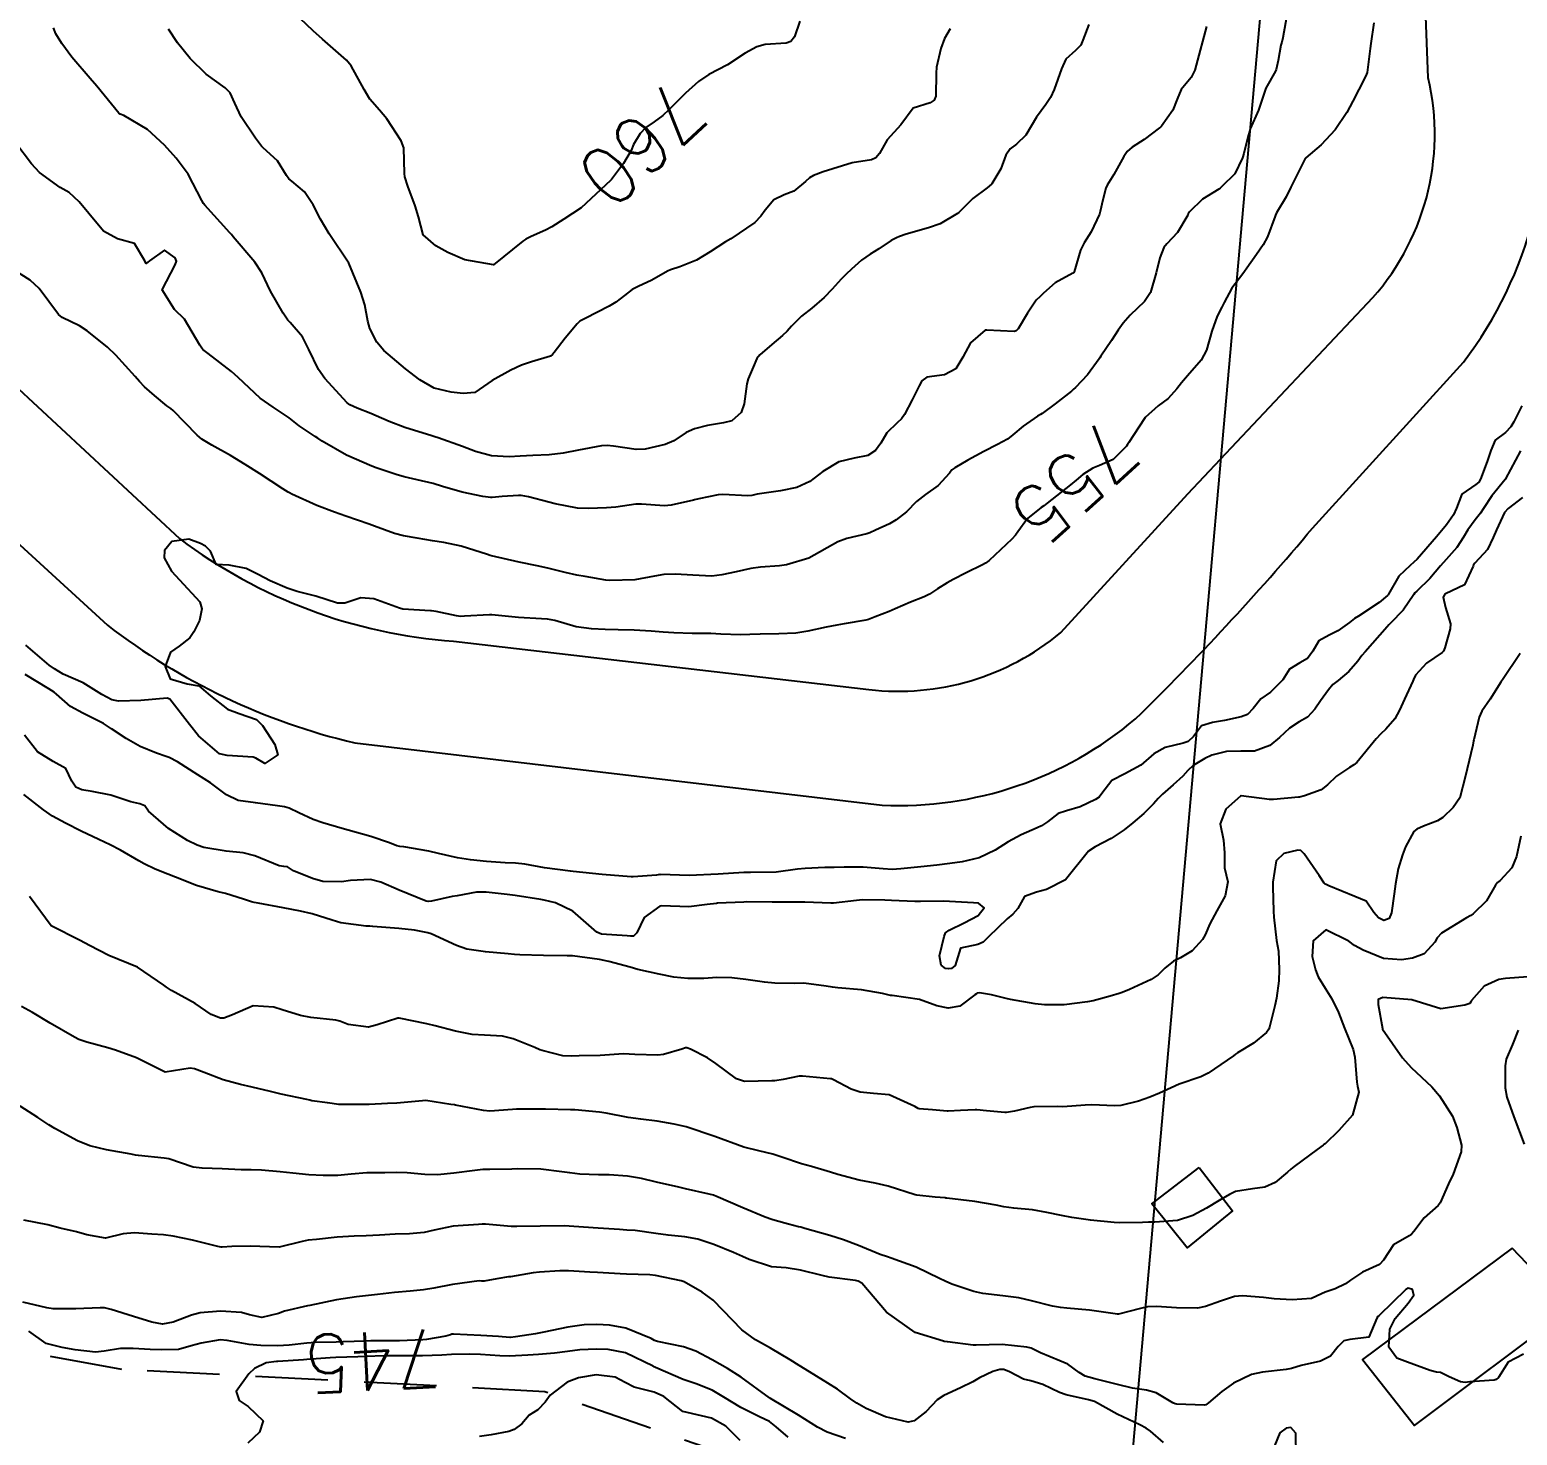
# Model space of a CAD drawing. Header units: metres. Extents: x 298520 to 308411, y 7433745 to 7450750.
# Drawn here: x 299237.4 to 299340.1, y 7449625.6 to 7449722.6 of the extents above; entities that cross this region are included whole.
import ezdxf
from ezdxf.enums import TextEntityAlignment as Align

# ---------------------------------------------------------------- set-up
doc = ezdxf.new("R2010")
doc.units = ezdxf.units.M
doc.header["$LTSCALE"] = 10
doc.linetypes.add('CONTINUO', pattern=[0])
doc.linetypes.add('DASHED', pattern=[0.75, 0.5, -0.25])
for name, color, linetype in [('Cotas', 45, 'Continuous'), ('Curvas de Nivel 1m', 11, 'Continuous'), ('Curvas de Nivel 5m', 15, 'Continuous'), ('Edificações', 30, 'Continuous'), ('TEXTO', 45, 'Continuous'), ('Vias Primárias', 230, 'Continuous'), ('Vias Secundárias', 230, 'DASHED')]:
    doc.layers.add(name, color=color, linetype=linetype)
doc.styles.add('Style-STANDARD', font='STANDARD.shx')

msp = doc.modelspace()

# ---------------------------------------------------------------- linework, layer by layer
at = {"layer": 'Curvas de Nivel 1m', "flags": 128}
for points, elevation in [([(299324.2, 7449723.71), (299323.9, 7449722.03), (299323.82, 7449721.73), (299323.77, 7449721.54), (299323.57, 7449720.48), (299323.44, 7449719.86), (299323.39, 7449719.73), (299322.73, 7449718.56), (299322.45, 7449717.74), (299322.22, 7449717.05), (299321.64, 7449715.75), (299321.61, 7449715.65), (299321.51, 7449715.28), (299321.2, 7449714.05), (299321.11, 7449713.75), (299320.58, 7449712.66), (299319.68, 7449711.77), (299319.57, 7449711.67), (299319.47, 7449711.59), (299318.34, 7449710.91), (299317.45, 7449710.02), (299317.37, 7449709.88), (299317.33, 7449709.8), (299316.63, 7449708.6), (299315.89, 7449707.82), (299315.68, 7449707.56), (299315.41, 7449706.84), (299315.15, 7449705.82), (299314.75, 7449704.46), (299314.34, 7449703.84), (299313.36, 7449702.9), (299312.87, 7449702.34), (299312.53, 7449701.86), (299312.06, 7449701.15), (299311.33, 7449700.06), (299311.25, 7449699.94), (299311.22, 7449699.87), (299310.42, 7449698.77), (299309.57, 7449697.89), (299309.43, 7449697.76), (299309.3, 7449697.65), (299308.17, 7449696.78), (299307.28, 7449696.11), (299307.17, 7449696.04), (299306.96, 7449695.92), (299305.97, 7449695.23), (299305.26, 7449694.62), (299304.88, 7449694.32), (299304.2, 7449693.95), (299303.25, 7449693.48), (299302.14, 7449692.87), (299301.24, 7449692.36), (299301.03, 7449692.2), (299300.87, 7449691.99), (299300.1, 7449691.13), (299299.22, 7449690.51), (299298.59, 7449690.02), (299297.91, 7449689.32), (299297.19, 7449688.75), (299296.74, 7449688.49), (299295.77, 7449688.05), (299295.38, 7449687.86), (299295.18, 7449687.79), (299293.78, 7449687.47), (299293.17, 7449687.23), (299291.16, 7449686.11), (299289.62, 7449685.66), (299289.15, 7449685.58), (299287.82, 7449685.49), (299287.15, 7449685.4), (299286.14, 7449685.18), (299285.15, 7449684.95), (299284.46, 7449684.87), (299283.15, 7449684.93), (299281.95, 7449685.01), (299281.15, 7449684.98), (299280.52, 7449684.86), (299279.15, 7449684.62), (299277.43, 7449684.56), (299277.15, 7449684.59), (299275.71, 7449684.85), (299275.15, 7449684.94), (299274.34, 7449685.12), (299273.15, 7449685.43), (299272.41, 7449685.59), (299271.16, 7449685.83), (299269.25, 7449686.28), (299269.16, 7449686.3), (299268.97, 7449686.37), (299267.17, 7449686.95), (299265.96, 7449687.2), (299265.17, 7449687.32), (299264.11, 7449687.5), (299263.18, 7449687.66), (299262.55, 7449687.82), (299261.18, 7449688.33), (299260.81, 7449688.47), (299259.19, 7449689.01), (299258.41, 7449689.28), (299257.2, 7449689.76), (299255.46, 7449690.54), (299255.3, 7449690.62), (299255.21, 7449690.67), (299254.85, 7449690.91), (299253.23, 7449691.95), (299252.24, 7449692.57), (299251.24, 7449693.19), (299249.94, 7449693.92), (299249.26, 7449694.33), (299248.94, 7449694.61), (299247.28, 7449696.3), (299247.1, 7449696.45), (299246.83, 7449696.64), (299245.99, 7449697.35), (299245.3, 7449697.94), (299244.94, 7449698.3), (299244.64, 7449698.66), (299243.32, 7449700.14), (299242.74, 7449700.69), (299241.34, 7449701.82), (299240.8, 7449702.16), (299239.61, 7449702.73), (299239.36, 7449702.93), (299238.02, 7449704.74), (299237.39, 7449705.3), (299235.97, 7449706.2)], 756), ([(299318.63, 7449722.82), (299318.35, 7449721.79), (299318.2, 7449721.18), (299317.83, 7449719.8), (299317.56, 7449719.3), (299316.88, 7449718.47), (299316.59, 7449717.81), (299316.3, 7449717.04), (299315.51, 7449715.95), (299315.45, 7449715.88), (299315.39, 7449715.82), (299314.32, 7449715.02), (299313.5, 7449714.48), (299313.15, 7449714.19), (299312.91, 7449713.85), (299312.22, 7449712.6), (299311.77, 7449711.87), (299311.68, 7449711.66), (299311.46, 7449710.85), (299311.28, 7449710.04), (299311.23, 7449709.87), (299310.67, 7449708.64), (299310.17, 7449707.88), (299309.92, 7449707.38), (299309.49, 7449705.89), (299309.46, 7449705.83), (299309.4, 7449705.79), (299308.18, 7449705.12), (299307.38, 7449704.4), (299307.13, 7449704.17), (299306.87, 7449703.92), (299306.27, 7449703.03), (299305.62, 7449701.94), (299305.48, 7449701.81), (299305.35, 7449701.77), (299303.45, 7449701.86), (299303.35, 7449701.85), (299302.32, 7449700.99), (299301.8, 7449699.98), (299301.31, 7449699.19), (299300.53, 7449698.78), (299299.31, 7449698.6), (299298.97, 7449698.36), (299298.78, 7449698.02), (299298.31, 7449697.04), (299297.77, 7449696.03), (299297.57, 7449695.74), (299297.27, 7449695.46), (299296.55, 7449694.76), (299296.13, 7449694.05), (299295.76, 7449693.54), (299295.24, 7449693.21), (299294.3, 7449693.01), (299293.24, 7449692.77), (299292.13, 7449692.1), (299291.23, 7449691.41), (299290.34, 7449691), (299289.22, 7449690.75), (299287.6, 7449690.53), (299287.22, 7449690.45), (299286.96, 7449690.42), (299285.22, 7449690.51), (299284.91, 7449690.49), (299283.56, 7449690.2), (299283.28, 7449690.13), (299283.21, 7449690.12), (299281.65, 7449689.78), (299281.21, 7449689.73), (299279.62, 7449689.83), (299279.21, 7449689.84), (299277.83, 7449689.63), (299277.2, 7449689.58), (299275.95, 7449689.54), (299275.2, 7449689.56), (299273.66, 7449689.86), (299273.21, 7449689.98), (299271.81, 7449690.34), (299271.31, 7449690.45), (299271.21, 7449690.45), (299271.12, 7449690.45), (299269.99, 7449690.36), (299269.29, 7449690.29), (299269.21, 7449690.29), (299268.66, 7449690.38), (299267.22, 7449690.66), (299265.86, 7449691.06), (299265.22, 7449691.26), (299264.13, 7449691.53), (299263.23, 7449691.73), (299262.66, 7449691.88), (299261.23, 7449692.38), (299261.17, 7449692.4), (299260.98, 7449692.46), (299259.24, 7449693.23), (299257.56, 7449694.2), (299257.26, 7449694.39), (299257.07, 7449694.51), (299255.98, 7449695.24), (299255.28, 7449695.81), (299254.17, 7449696.55), (299253.29, 7449697.16), (299251.76, 7449698.58), (299251.31, 7449699), (299249.69, 7449700.24), (299249.33, 7449700.52), (299249.25, 7449700.61), (299249.12, 7449700.82), (299248.06, 7449702.62), (299247.36, 7449703.29), (299246.52, 7449704.64), (299247.4, 7449706.37), (299247.5, 7449706.63), (299247.41, 7449706.86), (299246.68, 7449707.37), (299245.63, 7449706.65), (299245.4, 7449706.46), (299245.34, 7449706.58), (299245.32, 7449706.65), (299244.6, 7449707.85), (299243.42, 7449708.17), (299242.47, 7449708.69), (299241.44, 7449709.91), (299240.79, 7449710.71), (299240.09, 7449711.35), (299239.46, 7449711.71), (299238.04, 7449712.74), (299237.48, 7449713.34), (299236.4, 7449714.76)], 757), ([(299310.51, 7449722.97), (299310.08, 7449721.89), (299309.94, 7449721.53), (299309.58, 7449721.17), (299308.92, 7449720.56), (299308.61, 7449719.9), (299308.1, 7449718.47), (299307.85, 7449717.92), (299307.54, 7449717.43), (299306.89, 7449716.57), (299306.52, 7449715.93), (299306.14, 7449715.31), (299305.5, 7449714.7), (299305.08, 7449714.37), (299304.78, 7449713.95), (299304.43, 7449713), (299303.81, 7449711.96), (299303.63, 7449711.8), (299303.47, 7449711.69), (299302.49, 7449710.94), (299301.53, 7449709.99), (299301.44, 7449709.9), (299300.24, 7449709.2), (299299.43, 7449708.92), (299297.88, 7449708.49), (299297.43, 7449708.32), (299297.23, 7449708.24), (299296.86, 7449708.05), (299296.01, 7449707.46), (299295.41, 7449707.11), (299294.8, 7449706.68), (299294.11, 7449706.07), (299293.75, 7449705.73), (299293.39, 7449705.37), (299292.78, 7449704.69), (299292.23, 7449704.1), (299291.37, 7449703.38), (299290.65, 7449702.83), (299289.97, 7449702.12), (299289.68, 7449701.79), (299289.35, 7449701.48), (299288.62, 7449700.86), (299287.78, 7449700.15), (299287.58, 7449699.9), (299287.32, 7449699.31), (299286.98, 7449698.49), (299286.89, 7449698.16), (299286.7, 7449696.76), (299286.49, 7449696.17), (299285.84, 7449695.6), (299285.27, 7449695.45), (299284.18, 7449695.28), (299283.27, 7449695.04), (299282.69, 7449694.78), (299281.84, 7449694.22), (299281.25, 7449693.97), (299279.86, 7449693.63), (299279.25, 7449693.61), (299277.67, 7449693.85), (299277.25, 7449693.89), (299276.84, 7449693.87), (299275.25, 7449693.58), (299274.2, 7449693.36), (299273.24, 7449693.25), (299272.1, 7449693.2), (299271.24, 7449693.16), (299270.48, 7449693.12), (299269.25, 7449693.18), (299268.15, 7449693.48), (299267.25, 7449693.82), (299265.56, 7449694.42), (299265.34, 7449694.5), (299265.26, 7449694.52), (299265.13, 7449694.56), (299263.27, 7449695.14), (299262.18, 7449695.54), (299261.28, 7449695.94), (299260.91, 7449696.1), (299259.97, 7449696.48), (299259.48, 7449696.69), (299259.29, 7449696.83), (299257.75, 7449698.51), (299257.31, 7449699.13), (299256.65, 7449700.52), (299256.21, 7449701.4), (299255.35, 7449702.38), (299255.2, 7449702.54), (299254.86, 7449703.04), (299254, 7449704.55), (299253.39, 7449705.81), (299252.92, 7449706.56), (299251.42, 7449708.31), (299251.3, 7449708.46), (299251.19, 7449708.58), (299249.45, 7449710.48), (299249.36, 7449710.61), (299249.24, 7449710.82), (299248.3, 7449712.62), (299247.48, 7449713.74), (299246.67, 7449714.64), (299245.51, 7449715.7), (299243.86, 7449716.67), (299243.62, 7449716.77), (299243.52, 7449716.85), (299242.01, 7449718.7), (299241.55, 7449719.23), (299240.27, 7449720.71), (299239.58, 7449721.65), (299239.18, 7449722.32), (299239, 7449722.73)], 758), ([(299300.93, 7449722.66), (299300.54, 7449722), (299300.28, 7449721.31), (299299.99, 7449720.01), (299299.95, 7449719.61), (299299.93, 7449718.01), (299299.82, 7449717.73), (299299.54, 7449717.55), (299298.38, 7449717.18), (299297.52, 7449716.03), (299296.57, 7449714.99), (299296.05, 7449714.05), (299295.8, 7449713.75), (299295.49, 7449713.62), (299294.16, 7449713.4), (299293.48, 7449713.2), (299292.16, 7449712.78), (299291.48, 7449712.54), (299291.21, 7449712.38), (299290.93, 7449712.12), (299290.13, 7449711.46), (299289.46, 7449711.21), (299288.74, 7449710.85), (299288.14, 7449710.14), (299287.85, 7449709.73), (299287.43, 7449709.29), (299285.79, 7449708.17), (299285.42, 7449707.95), (299284.35, 7449707.26), (299283.41, 7449706.7), (299282.25, 7449706.22), (299281.61, 7449706.02), (299281.4, 7449705.93), (299280.33, 7449705.3), (299279.38, 7449704.86), (299278.97, 7449704.66), (299278.44, 7449704.26), (299277.84, 7449703.79), (299277.37, 7449703.51), (299275.72, 7449702.66), (299275.35, 7449702.47), (299275.26, 7449702.39), (299275.17, 7449702.3), (299274.34, 7449701.31), (299273.58, 7449700.32), (299273.47, 7449700.18), (299273.33, 7449700.07), (299272.01, 7449699.66), (299271.32, 7449699.45), (299270.59, 7449699.09), (299269.3, 7449698.37), (299268.11, 7449697.56), (299267.29, 7449697.49), (299266.47, 7449697.58), (299265.3, 7449697.86), (299264.3, 7449698.43), (299263.31, 7449699.19), (299261.81, 7449700.46), (299261.34, 7449701.03), (299260.86, 7449701.98), (299260.71, 7449702.47), (299260.5, 7449703.61), (299260.24, 7449704.48), (299259.4, 7449706.49), (299258.04, 7449708.5), (299257.44, 7449709.52), (299256.93, 7449710.52), (299256.34, 7449711.4), (299255.47, 7449712.14), (299255.25, 7449712.31), (299255.1, 7449712.54), (299254.48, 7449713.54), (299253.49, 7449714.45), (299253.38, 7449714.56), (299252.95, 7449715.12), (299251.96, 7449716.58), (299251.53, 7449717.52), (299251.2, 7449718.24), (299250.86, 7449718.59), (299249.56, 7449719.53), (299248.45, 7449720.62), (299247.58, 7449721.7), (299246.95, 7449722.64)], 759), ([(299340.39, 7449696.62), (299339.85, 7449695.53), (299339.64, 7449695.17), (299339.27, 7449694.78), (299338.55, 7449694.27), (299338.25, 7449693.55), (299338.01, 7449692.79), (299337.54, 7449691.56), (299337.43, 7449691.36), (299337.23, 7449691.19), (299336.25, 7449690.53), (299335.88, 7449689.57), (299335.68, 7449689.1), (299335.19, 7449688.42), (299334.51, 7449687.59), (299333.17, 7449686.05), (299332.95, 7449685.83), (299332.69, 7449685.61), (299331.91, 7449684.86), (299331.2, 7449683.63), (299331.17, 7449683.59), (299331.13, 7449683.54), (299330.55, 7449683.06), (299329.12, 7449682.1), (299328.84, 7449681.94), (299328.5, 7449681.67), (299327.69, 7449681.1), (299327.1, 7449680.79), (299326.39, 7449680.4), (299325.98, 7449679.69), (299325.59, 7449679.19), (299325.08, 7449678.88), (299324.35, 7449678.44), (299323.9, 7449677.72), (299323.05, 7449676.85), (299322.38, 7449676.41), (299321.86, 7449675.74), (299321.46, 7449675.32), (299321.03, 7449675.16), (299319.88, 7449674.91), (299319.03, 7449674.76), (299318.27, 7449674.54), (299317.73, 7449673.79), (299317.35, 7449673.46), (299317.01, 7449673.34), (299315.77, 7449673.04), (299315, 7449672.6), (299314.1, 7449671.83), (299312.99, 7449671.22), (299312.08, 7449670.77), (299311.39, 7449669.87), (299311.21, 7449669.62), (299310.97, 7449669.45), (299309.9, 7449668.95), (299308.95, 7449668.66), (299308.38, 7449668.48), (299307.65, 7449667.91), (299307.23, 7449667.63), (299306.94, 7449667.5), (299305.84, 7449667.02), (299304.93, 7449666.52), (299304.04, 7449665.95), (299302.92, 7449665.42), (299301.76, 7449665.14), (299300.91, 7449665.03), (299300, 7449664.91), (299298.91, 7449664.79), (299297.53, 7449664.65), (299296.91, 7449664.62), (299296.3, 7449664.66), (299294.91, 7449664.77), (299293.6, 7449664.77), (299292.91, 7449664.76), (299292.26, 7449664.75), (299290.91, 7449664.69), (299290.39, 7449664.64), (299288.91, 7449664.43), (299287.14, 7449664.4), (299286.91, 7449664.4), (299286.67, 7449664.4), (299284.9, 7449664.29), (299282.9, 7449664.21), (299280.93, 7449664.26), (299280.9, 7449664.25), (299280.88, 7449664.26), (299280.64, 7449664.23), (299279.04, 7449664.11), (299278.9, 7449664.11), (299276.9, 7449664.28), (299274.9, 7449664.48), (299274.71, 7449664.5), (299272.91, 7449664.73), (299271.56, 7449664.99), (299270.91, 7449665.05), (299270.2, 7449665.07), (299268.91, 7449665.17), (299267.81, 7449665.28), (299266.91, 7449665.43), (299265.6, 7449665.73), (299264.92, 7449665.87), (299263.19, 7449666.17), (299262.92, 7449666.2), (299262.72, 7449666.24), (299262.21, 7449666.45), (299260.93, 7449666.9), (299260.35, 7449667.06), (299258.94, 7449667.44), (299257.61, 7449667.84), (299256.95, 7449668.07), (299255.96, 7449668.52), (299255.29, 7449668.86), (299254.96, 7449668.95), (299254.48, 7449669.02), (299252.96, 7449669.22), (299251.77, 7449669.39), (299250.96, 7449669.78), (299249.85, 7449670.6), (299248.98, 7449671.15), (299247.57, 7449672.04), (299246.99, 7449672.35), (299246.78, 7449672.42), (299246.12, 7449672.64), (299245, 7449673.11), (299244.02, 7449673.66), (299243.02, 7449674.33), (299242.46, 7449674.69), (299241.03, 7449675.4), (299240.19, 7449675.87), (299239.21, 7449676.73), (299239.05, 7449676.87), (299238.69, 7449677.1), (299237.06, 7449678.08)], 754), ([(299340.3, 7449693.52), (299339.27, 7449691.58), (299339.25, 7449691.54), (299338.34, 7449690.42), (299337.75, 7449689.55), (299337.54, 7449689.22), (299337.19, 7449688.76), (299336.68, 7449688.08), (299336.37, 7449687.57), (299335.91, 7449686.84), (299335.17, 7449686.03), (299334.78, 7449685.59), (299334.05, 7449684.7), (299333.14, 7449683.83), (299333.02, 7449683.72), (299332.95, 7449683.61), (299332.21, 7449682.53), (299331.33, 7449681.63), (299331.22, 7449681.52), (299331.11, 7449681.36), (299329.59, 7449679.65), (299329.36, 7449679.38), (299329.08, 7449678.99), (299328.46, 7449678.28), (299327.72, 7449677.67), (299327.36, 7449677.38), (299327.06, 7449677.02), (299326.49, 7449676.25), (299326.1, 7449675.69), (299325.59, 7449675.14), (299325.03, 7449674.81), (299324.35, 7449674.38), (299323.66, 7449673.72), (299323.01, 7449673.17), (299321.95, 7449672.79), (299321, 7449672.79), (299320, 7449672.76), (299319, 7449672.51), (299318.5, 7449672.29), (299317.71, 7449671.79), (299317.34, 7449671.45), (299316.99, 7449671.07), (299316.32, 7449670.46), (299315.58, 7449669.81), (299315.28, 7449669.51), (299314.96, 7449669.16), (299314.29, 7449668.49), (299313.55, 7449667.84), (299312.94, 7449667.36), (299312.04, 7449666.75), (299310.93, 7449666.18), (299310.47, 7449665.88), (299308.9, 7449663.9), (299307.58, 7449663.23), (299306.89, 7449663.06), (299306.06, 7449662.75), (299305.6, 7449661.93), (299305.26, 7449661.54), (299304.87, 7449661.22), (299303.58, 7449659.96), (299303.21, 7449659.6), (299302.84, 7449659.43), (299301.64, 7449659.18), (299301.26, 7449657.99), (299301.02, 7449657.79), (299300.82, 7449657.75), (299300.61, 7449657.79), (299300.3, 7449658), (299300.18, 7449658.65), (299300.52, 7449659.99), (299300.61, 7449660.24), (299300.86, 7449660.43), (299301.9, 7449660.94), (299302.87, 7449661.43), (299303.27, 7449661.96), (299302.88, 7449662.28), (299302.53, 7449662.32), (299300.88, 7449662.41), (299300.45, 7449662.42), (299298.88, 7449662.41), (299298.49, 7449662.4), (299296.88, 7449662.47), (299296.42, 7449662.5), (299294.88, 7449662.52), (299294.46, 7449662.48), (299292.88, 7449662.3), (299292.68, 7449662.29), (299290.88, 7449662.35), (299290.63, 7449662.36), (299288.88, 7449662.36), (299288.64, 7449662.37), (299286.88, 7449662.38), (299286.67, 7449662.37), (299284.87, 7449662.28), (299284.78, 7449662.27), (299284.15, 7449662.19), (299282.87, 7449662.03), (299280.99, 7449662.11), (299280.87, 7449662.09), (299279.8, 7449661.3), (299279.3, 7449660.25), (299279.07, 7449660.02), (299278.85, 7449660.02), (299278.63, 7449660.03), (299276.85, 7449660.15), (299276.52, 7449660.28), (299274.87, 7449661.73), (299273.68, 7449662.31), (299272.88, 7449662.5), (299272.65, 7449662.55), (299270.88, 7449662.82), (299270.34, 7449662.9), (299268.88, 7449663.06), (299268.22, 7449663.05), (299266.88, 7449662.8), (299266.53, 7449662.75), (299265.1, 7449662.42), (299264.9, 7449662.4), (299264.87, 7449662.4), (299264.75, 7449662.42), (299262.88, 7449663.18), (299261.62, 7449663.73), (299260.89, 7449663.92), (299259.51, 7449663.86), (299258.89, 7449663.76), (299257.6, 7449663.79), (299256.9, 7449663.99), (299255.59, 7449664.53), (299255.17, 7449664.8), (299254.91, 7449664.82), (299254.59, 7449664.86), (299252.91, 7449665.55), (299252.11, 7449665.76), (299250.92, 7449665.89), (299249.38, 7449666.14), (299248.92, 7449666.29), (299248.26, 7449666.62), (299246.94, 7449667.45), (299245.57, 7449668.65), (299245.31, 7449669), (299244.96, 7449669.15), (299244.34, 7449669.28), (299242.96, 7449669.75), (299241.67, 7449669.99), (299240.97, 7449670.11), (299240.56, 7449670.29), (299240.28, 7449670.71), (299239.87, 7449671.6), (299238.99, 7449672.08), (299237.91, 7449672.74), (299237.01, 7449673.88)], 753), ([(299340.45, 7449690.29), (299339.45, 7449689.54), (299339.2, 7449689.27), (299338.66, 7449688.08), (299338.42, 7449687.55), (299338.02, 7449686.71), (299337.16, 7449685.76), (299337.07, 7449685.65), (299337.03, 7449685.56), (299336.45, 7449684.26), (299335.13, 7449683.65), (299335.09, 7449683.62), (299335.06, 7449683.58), (299334.97, 7449683.42), (299335.12, 7449682.71), (299335.48, 7449681.58), (299335.46, 7449681.23), (299335.09, 7449679.93), (299334.99, 7449679.68), (299334.91, 7449679.59), (299333.82, 7449678.86), (299333.07, 7449678.03), (299332.93, 7449677.74), (299332.88, 7449677.61), (299332.29, 7449676.38), (299331.96, 7449675.62), (299331.64, 7449675.01), (299331.02, 7449674.31), (299330.67, 7449673.98), (299330.35, 7449673.64), (299329, 7449672.01), (299328.81, 7449671.85), (299328.51, 7449671.66), (299327.6, 7449671.07), (299326.98, 7449670.46), (299326.54, 7449670.12), (299325.4, 7449669.7), (299325.05, 7449669.62), (299324.97, 7449669.61), (299323.26, 7449669.44), (299322.97, 7449669.44), (299321.03, 7449669.7), (299320.97, 7449669.69), (299319.95, 7449668.78), (299319.57, 7449667.77), (299319.8, 7449666.64), (299319.86, 7449665.77), (299319.88, 7449664.73), (299320.1, 7449663.76), (299319.91, 7449662.79), (299319.34, 7449661.77), (299318.86, 7449660.86), (299318.53, 7449660.11), (299318.35, 7449659.79), (299317.64, 7449658.99), (299316.83, 7449658.51), (299316.35, 7449658.28), (299315.76, 7449657.81), (299315.29, 7449657.35), (299314.81, 7449657.02), (299313.3, 7449656.33), (299312.81, 7449656.13), (299312.6, 7449656.06), (299311.98, 7449655.86), (299311.06, 7449655.61), (299310.8, 7449655.54), (299310.4, 7449655.47), (299308.8, 7449655.27), (299307.45, 7449655.26), (299306.8, 7449655.33), (299305.1, 7449655.64), (299304.8, 7449655.7), (299304.6, 7449655.75), (299303.79, 7449655.96), (299302.95, 7449656.11), (299302.8, 7449656.07), (299302.74, 7449656.04), (299302.63, 7449655.97), (299301.59, 7449655.18), (299300.79, 7449655.05), (299300, 7449655.21), (299298.8, 7449655.63), (299296.93, 7449655.91), (299296.8, 7449655.92), (299296.26, 7449656.05), (299294.81, 7449656.3), (299293.17, 7449656.45), (299292.81, 7449656.48), (299292.36, 7449656.55), (299290.81, 7449656.76), (299290.19, 7449656.74), (299288.81, 7449656.76), (299288.11, 7449656.84), (299286.82, 7449657.02), (299285.85, 7449657.13), (299284.82, 7449657.16), (299283.92, 7449657.09), (299282.82, 7449657.08), (299281.84, 7449657.19), (299280.82, 7449657.38), (299279.35, 7449657.72), (299278.83, 7449657.86), (299277.36, 7449658.27), (299276.91, 7449658.36), (299276.83, 7449658.38), (299276.7, 7449658.41), (299274.84, 7449658.66), (299274.48, 7449658.66), (299272.84, 7449658.68), (299271.22, 7449658.73), (299270.84, 7449658.75), (299270.4, 7449658.79), (299268.84, 7449658.93), (299267.56, 7449659.11), (299266.84, 7449659.37), (299265.09, 7449660.17), (299264.85, 7449660.25), (299263.93, 7449660.43), (299262.85, 7449660.54), (299261.06, 7449660.67), (299260.86, 7449660.7), (299260.61, 7449660.71), (299258.86, 7449660.94), (299258.24, 7449661.11), (299256.86, 7449661.55), (299256.07, 7449661.73), (299254.87, 7449661.96), (299253.13, 7449662.3), (299252.87, 7449662.34), (299252.69, 7449662.38), (299252.13, 7449662.57), (299250.88, 7449662.96), (299250.39, 7449663.08), (299248.89, 7449663.52), (299247.44, 7449664.08), (299246.9, 7449664.3), (299246.04, 7449664.64), (299245.26, 7449665.01), (299244.91, 7449665.21), (299243.64, 7449665.95), (299242.92, 7449666.31), (299242.14, 7449666.69), (299240.93, 7449667.27), (299239.83, 7449667.82), (299238.95, 7449668.3), (299238.32, 7449668.74), (299236.96, 7449669.8)], 752), ([(299340.29, 7449679.52), (299339.06, 7449677.72), (299338.99, 7449677.62), (299338.94, 7449677.54), (299338.22, 7449676.38), (299337.65, 7449675.55), (299337.45, 7449675.14), (299337.08, 7449673.56), (299337.07, 7449673.5), (299337.01, 7449673.21), (299336.62, 7449671.57), (299336.52, 7449671.09), (299336.12, 7449669.57), (299335.66, 7449668.89), (299334.95, 7449668.21), (299334.58, 7449667.97), (299333.6, 7449667.6), (299333.14, 7449667.41), (299332.94, 7449667.23), (299332.36, 7449666.18), (299332.15, 7449665.62), (299331.87, 7449664.65), (299331.68, 7449663.62), (299331.58, 7449662.93), (299331.41, 7449661.62), (299331.25, 7449661.24), (299330.87, 7449661.09), (299330.5, 7449661.27), (299330.19, 7449661.64), (299329.65, 7449662.42), (299328.88, 7449662.74), (299327.08, 7449663.49), (299326.89, 7449663.59), (299326.83, 7449663.61), (299326.75, 7449663.68), (299326.4, 7449664.19), (299325.36, 7449665.7), (299325.14, 7449665.92), (299324.93, 7449665.96), (299323.96, 7449665.72), (299323.43, 7449665.21), (299323.2, 7449663.73), (299323.2, 7449663.42), (299323.25, 7449661.73), (299323.27, 7449661.32), (299323.47, 7449659.72), (299323.59, 7449658.97), (299323.65, 7449657.72), (299323.62, 7449656.92), (299323.45, 7449655.72), (299323.34, 7449655.19), (299322.98, 7449653.73), (299322.93, 7449653.58), (299322.78, 7449653.36), (299321.87, 7449652.63), (299320.76, 7449651.95), (299320.64, 7449651.87), (299320.5, 7449651.75), (299318.74, 7449650.55), (299318.23, 7449650.29), (299316.73, 7449649.8), (299315.38, 7449649.16), (299314.72, 7449648.9), (299313.93, 7449648.63), (299312.71, 7449648.33), (299312.27, 7449648.3), (299310.71, 7449648.36), (299310.24, 7449648.34), (299308.71, 7449648.23), (299308.37, 7449648.24), (299306.71, 7449648.23), (299306.45, 7449648.18), (299305.37, 7449647.93), (299304.81, 7449647.84), (299304.71, 7449647.84), (299303.44, 7449647.96), (299302.77, 7449648.03), (299302.71, 7449648.03), (299302.65, 7449648.03), (299301.63, 7449647.98), (299300.78, 7449647.93), (299300.71, 7449647.93), (299299.7, 7449648.01), (299298.79, 7449648.09), (299298.71, 7449648.12), (299298.49, 7449648.25), (299296.72, 7449649.05), (299295.63, 7449649.15), (299294.72, 7449649.23), (299294.1, 7449649.44), (299292.88, 7449650.09), (299292.78, 7449650.14), (299292.73, 7449650.15), (299292.67, 7449650.16), (299290.74, 7449650.34), (299290.5, 7449650.35), (299289.39, 7449650.12), (299288.83, 7449650.03), (299288.73, 7449650.03), (299288.62, 7449650.02), (299286.73, 7449649.98), (299286.18, 7449650.17), (299284.74, 7449651.21), (299284.16, 7449651.6), (299282.99, 7449652.21), (299282.75, 7449652.3), (299282.66, 7449652.31), (299282.39, 7449652.21), (299281.13, 7449651.84), (299280.75, 7449651.8), (299279.15, 7449651.85), (299278.75, 7449651.87), (299278.37, 7449651.88), (299276.75, 7449651.78), (299275.3, 7449651.75), (299274.75, 7449651.72), (299274.18, 7449651.74), (299272.75, 7449652.11), (299272.6, 7449652.17), (299272.25, 7449652.33), (299270.76, 7449652.93), (299270.02, 7449653.1), (299268.76, 7449653.17), (299267.93, 7449653.22), (299266.77, 7449653.46), (299265.36, 7449653.82), (299264.78, 7449653.96), (299262.87, 7449654.35), (299262.78, 7449654.36), (299261.36, 7449653.88), (299260.77, 7449653.73), (299259.35, 7449653.91), (299258.78, 7449654.14), (299258.5, 7449654.21), (299256.78, 7449654.39), (299256.06, 7449654.53), (299254.79, 7449654.92), (299254.22, 7449655.11), (299252.79, 7449655.21), (299251.36, 7449654.58), (299250.78, 7449654.36), (299250.55, 7449654.36), (299249.9, 7449654.6), (299248.79, 7449655.37), (299247.16, 7449656.26), (299246.8, 7449656.5), (299246.72, 7449656.55), (299246.62, 7449656.63), (299244.82, 7449657.88), (299242.83, 7449658.68), (299241.49, 7449659.36), (299240.84, 7449659.71), (299238.85, 7449660.73), (299237.34, 7449662.75)], 751), ([(299340.82, 7449657.21), (299339.27, 7449657.08), (299338.82, 7449657.02), (299337.79, 7449656.57), (299336.93, 7449655.56), (299336.89, 7449655.47), (299336.8, 7449655.36), (299336.47, 7449655.24), (299334.8, 7449654.99), (299332.8, 7449655.61), (299330.8, 7449655.78), (299330.49, 7449655.63), (299330.47, 7449655.3), (299330.77, 7449653.63), (299330.78, 7449653.59), (299332.15, 7449651.62), (299332.75, 7449650.95), (299334.18, 7449649.6), (299334.72, 7449648.98), (299335.61, 7449647.58), (299335.92, 7449646.79), (299336.24, 7449645.57), (299336.22, 7449645.11), (299335.65, 7449643.58), (299335.34, 7449642.9), (299334.77, 7449641.59), (299334.63, 7449641.41), (299333.65, 7449640.57), (299332.94, 7449639.61), (299332.79, 7449639.43), (299332.61, 7449639.33), (299331.53, 7449638.69), (299330.84, 7449637.64), (299330.58, 7449637.35), (299329.41, 7449636.82), (299328.57, 7449636.26), (299328.22, 7449636.01), (299327.51, 7449635.67), (299326.82, 7449635.42), (299326.56, 7449635.31), (299325.87, 7449635), (299324.55, 7449634.9), (299323.3, 7449634.97), (299322.56, 7449635.06), (299321.12, 7449635.18), (299320.56, 7449635.12), (299319.59, 7449634.8), (299318.55, 7449634.43), (299318, 7449634.33), (299316.55, 7449634.36), (299315.17, 7449634.44), (299314.55, 7449634.41), (299314.07, 7449634.31), (299312.54, 7449633.92), (299312.48, 7449633.92), (299310.55, 7449634.18), (299308.98, 7449634.33), (299308.55, 7449634.37), (299308, 7449634.46), (299306.55, 7449634.83), (299305.66, 7449635.04), (299304.56, 7449635.17), (299303.19, 7449635.33), (299302.56, 7449635.47), (299301.03, 7449635.99), (299300.57, 7449636.18), (299300.19, 7449636.37), (299298.58, 7449637.16), (299296.85, 7449637.77), (299296.59, 7449637.86), (299296.1, 7449638.04), (299294.6, 7449638.66), (299293.57, 7449639.05), (299292.61, 7449639.34), (299290.89, 7449639.82), (299290.61, 7449639.91), (299290.45, 7449639.95), (299289.76, 7449640.12), (299288.85, 7449640.37), (299288.62, 7449640.44), (299288.16, 7449640.6), (299286.62, 7449641.25), (299284.75, 7449642.06), (299284.63, 7449642.11), (299284.58, 7449642.13), (299284.29, 7449642.19), (299282.64, 7449642.56), (299282.19, 7449642.67), (299280.64, 7449643.03), (299279.61, 7449643.28), (299278.65, 7449643.45), (299277.39, 7449643.53), (299276.65, 7449643.54), (299275.36, 7449643.58), (299274.66, 7449643.66), (299274.1, 7449643.75), (299272.66, 7449643.93), (299271.06, 7449643.94), (299270.66, 7449643.92), (299269.13, 7449643.9), (299268.66, 7449643.89), (299268.11, 7449643.83), (299266.66, 7449643.64), (299265.52, 7449643.54), (299264.65, 7449643.55), (299263.42, 7449643.67), (299262.66, 7449643.7), (299261.88, 7449643.68), (299260.65, 7449643.66), (299259.56, 7449643.58), (299258.65, 7449643.49), (299257.63, 7449643.48), (299256.65, 7449643.53), (299255.54, 7449643.64), (299254.65, 7449643.74), (299253.36, 7449643.85), (299252.66, 7449643.87), (299251.97, 7449643.88), (299250.66, 7449643.95), (299249.27, 7449643.99), (299248.66, 7449644.07), (299246.98, 7449644.63), (299246.66, 7449644.69), (299244.87, 7449644.86), (299244.67, 7449644.89), (299244.38, 7449644.95), (299242.67, 7449645.25), (299241.51, 7449645.54), (299240.67, 7449645.87), (299239.1, 7449646.73), (299238.69, 7449646.99), (299237.93, 7449647.5), (299236.71, 7449648.27)], 749), ([(299340.15, 7449653.53), (299339.76, 7449652.54), (299339.33, 7449651.53), (299339.24, 7449651.05), (299339.25, 7449649.53), (299339.36, 7449648.9), (299339.84, 7449647.53), (299340.57, 7449645.64)], 748), ([(299340.51, 7449631.14), (299339.45, 7449630.59), (299338.78, 7449629.54), (299338.62, 7449629.41), (299338.49, 7449629.36), (299336.81, 7449629.23), (299336.49, 7449629.2), (299336.16, 7449629.24), (299335.38, 7449629.58), (299334.79, 7449629.88), (299334.5, 7449629.91), (299334.07, 7449630.02), (299332.5, 7449630.6), (299331.77, 7449630.88), (299331.22, 7449631.63), (299331.29, 7449632.87), (299331.65, 7449633.62), (299332.55, 7449634.68), (299332.94, 7449635.22), (299332.85, 7449635.61), (299332.56, 7449635.7), (299332.4, 7449635.61), (299330.54, 7449633.82), (299330.45, 7449633.74), (299330.38, 7449633.64), (299329.84, 7449632.33), (299328.52, 7449632.17), (299328.11, 7449632.07), (299327.72, 7449631.67), (299327.18, 7449631), (299326.5, 7449630.67), (299325.17, 7449630.37), (299324.5, 7449630.16), (299324.13, 7449630.08), (299322.49, 7449629.91), (299321.74, 7449629.74), (299320.49, 7449629.14), (299319.68, 7449628.57), (299318.77, 7449627.78), (299318.59, 7449627.66), (299318.47, 7449627.62), (299316.57, 7449627.7), (299316.47, 7449627.72), (299316.31, 7449627.8), (299315.14, 7449628.48), (299314.48, 7449628.66), (299313.51, 7449628.81), (299312.49, 7449629.06), (299310.91, 7449629.45), (299310.49, 7449629.55), (299310.25, 7449629.63), (299309.83, 7449629.88), (299309.06, 7449630.45), (299308.5, 7449630.7), (299307.17, 7449631.25), (299306.51, 7449631.56), (299306.23, 7449631.64), (299304.51, 7449631.82), (299302.71, 7449631.77), (299302.51, 7449631.77), (299300.74, 7449631.99), (299300.51, 7449632.03), (299300.46, 7449632.04), (299298.52, 7449632.65), (299296.54, 7449634.04), (299294.82, 7449636.06), (299294.57, 7449636.2), (299294.39, 7449636.24), (299292.57, 7449636.47), (299292.09, 7449636.57), (299290.58, 7449636.96), (299289.61, 7449637.1), (299288.58, 7449637.18), (299287.05, 7449637.69), (299286.59, 7449637.9), (299285.97, 7449638.17), (299284.6, 7449638.72), (299283.49, 7449639.08), (299282.6, 7449639.24), (299281.45, 7449639.37), (299280.61, 7449639.49), (299279.17, 7449639.68), (299278.61, 7449639.72), (299278.1, 7449639.75), (299276.61, 7449639.85), (299274.94, 7449639.97), (299274.61, 7449639.99), (299274.3, 7449640), (299272.61, 7449639.98), (299271, 7449639.96), (299270.61, 7449639.97), (299268.85, 7449640.13), (299268.61, 7449640.13), (299268.35, 7449640.11), (299266.61, 7449639.99), (299265.3, 7449639.72), (299264.6, 7449639.55), (299263.58, 7449639.45), (299262.6, 7449639.43), (299261.52, 7449639.37), (299260.6, 7449639.32), (299259.78, 7449639.3), (299258.6, 7449639.22), (299257.16, 7449639.07), (299256.6, 7449639.01), (299256.19, 7449638.93), (299254.59, 7449638.54), (299252.59, 7449638.6), (299251.32, 7449638.58), (299250.65, 7449638.53), (299250.59, 7449638.54), (299250.35, 7449638.59), (299248.6, 7449639.01), (299247.27, 7449639.3), (299246.6, 7449639.39), (299245.81, 7449639.44), (299244.6, 7449639.53), (299243.82, 7449639.45), (299242.6, 7449639.17), (299241.3, 7449639.4), (299240.6, 7449639.59), (299239.48, 7449639.85), (299238.61, 7449640.08), (299236.95, 7449640.41)], 748), ([(299315.66, 7449625.04), (299314.75, 7449625.83), (299314.45, 7449626.05), (299314.02, 7449626.26), (299312.46, 7449627.01), (299310.89, 7449627.87), (299310.47, 7449628), (299308.93, 7449628.35), (299308.48, 7449628.51), (299307.33, 7449629.06), (299306.49, 7449629.3), (299305.99, 7449629.43), (299305.03, 7449629.94), (299304.63, 7449630.08), (299304.49, 7449630.1), (299304.35, 7449630.09), (299303.87, 7449629.96), (299302.95, 7449629.51), (299302.49, 7449629.25), (299301.64, 7449628.82), (299300.48, 7449628.3), (299300.02, 7449628), (299299.27, 7449627.19), (299298.45, 7449626.54), (299298.02, 7449626.46), (299296.45, 7449626.83), (299295.12, 7449627.4), (299294.47, 7449627.76), (299294.04, 7449628.07), (299293.14, 7449628.74), (299292.48, 7449629.14), (299290.91, 7449630.11), (299290.5, 7449630.37), (299289.87, 7449630.75), (299288.51, 7449631.56), (299287.48, 7449632.15), (299286.53, 7449632.83), (299285.24, 7449634.17), (299284.55, 7449634.88), (299283.79, 7449635.43), (299282.56, 7449636.14), (299282.36, 7449636.21), (299280.57, 7449636.57), (299280.19, 7449636.62), (299278.57, 7449636.68), (299278.13, 7449636.7), (299276.57, 7449636.78), (299276.04, 7449636.82), (299274.57, 7449636.9), (299273.97, 7449636.91), (299272.57, 7449636.82), (299272.13, 7449636.77), (299270.57, 7449636.5), (299270.43, 7449636.49), (299269.63, 7449636.36), (299268.75, 7449636.18), (299268.56, 7449636.2), (299268.4, 7449636.21), (299266.56, 7449635.95), (299265.27, 7449635.7), (299264.55, 7449635.6), (299263.63, 7449635.51), (299262.55, 7449635.4), (299261.37, 7449635.28), (299260.55, 7449635.17), (299259.92, 7449635.1), (299258.55, 7449634.91), (299256.7, 7449634.52), (299256.54, 7449634.49), (299254.96, 7449634.12), (299254.54, 7449633.96), (299253.4, 7449633.68), (299252.54, 7449633.86), (299251.99, 7449634.02), (299250.54, 7449634.11), (299249.13, 7449634.01), (299248.54, 7449633.85), (299247.27, 7449633.37), (299246.53, 7449633.23), (299245.81, 7449633.37), (299244.53, 7449633.76), (299242.99, 7449634.23), (299242.54, 7449634.34), (299242.22, 7449634.36), (299240.54, 7449634.28), (299238.99, 7449634.28), (299238.54, 7449634.35), (299236.9, 7449634.75)], 747), ([(299293.69, 7449625.32), (299292.44, 7449625.77), (299291.76, 7449626.1), (299290.46, 7449626.93), (299288.52, 7449628.09), (299288.47, 7449628.12), (299288.44, 7449628.14), (299286.49, 7449629.57), (299285.55, 7449630.17), (299284.5, 7449630.76), (299283.36, 7449631.35), (299282.51, 7449631.66), (299280.72, 7449632.03), (299280.52, 7449632.1), (299280.27, 7449632.23), (299278.53, 7449632.95), (299277.41, 7449633.15), (299276.53, 7449633.19), (299275.65, 7449633.17), (299274.53, 7449633.02), (299272.87, 7449632.67), (299272.53, 7449632.6), (299272.29, 7449632.56), (299270.9, 7449632.35), (299270.56, 7449632.31), (299270.52, 7449632.31), (299269.74, 7449632.36), (299268.52, 7449632.44), (299266.64, 7449632.52), (299266.52, 7449632.52), (299266.43, 7449632.49), (299266.1, 7449632.4), (299264.77, 7449632.16), (299264.52, 7449632.14), (299262.9, 7449632.06), (299262.52, 7449632.06), (299260.92, 7449632.06), (299260.52, 7449632.05), (299259.01, 7449631.99), (299258.52, 7449631.98), (299257.07, 7449631.96), (299256.51, 7449631.92), (299255.28, 7449631.77), (299254.51, 7449631.73), (299253.32, 7449631.75), (299252.51, 7449631.82), (299250.99, 7449632.1), (299250.52, 7449632.14), (299249.2, 7449631.91), (299248.51, 7449631.72), (299247.64, 7449631.48), (299246.5, 7449631.44), (299245.68, 7449631.48), (299244.51, 7449631.53), (299243.63, 7449631.54), (299242.5, 7449631.36), (299241.91, 7449631.28), (299240.5, 7449631.45), (299239.6, 7449631.62), (299238.51, 7449631.89), (299237.3, 7449632.74)], 746), ([(299286.43, 7449625.19), (299285.44, 7449626.17), (299284.45, 7449626.72), (299283.76, 7449626.89), (299282.46, 7449627.19), (299281.16, 7449628.22), (299280.48, 7449628.53), (299279.11, 7449628.88), (299278.48, 7449629.19), (299277.79, 7449629.57), (299276.49, 7449629.73), (299275.26, 7449629.52), (299274.48, 7449629.21), (299273.3, 7449628.32), (299272.95, 7449627.84), (299272.46, 7449627.31), (299271.85, 7449626.94), (299271.35, 7449626.34), (299270.83, 7449625.95), (299270.44, 7449625.82), (299269.22, 7449625.58), (299268.43, 7449625.46)], 744), ([(299324.82, 7449624.1), (299324.79, 7449625.7), (299324.45, 7449626.08), (299324.12, 7449626.04), (299323.7, 7449625.72), (299323.32, 7449624.83)], 747)]:
    msp.add_lwpolyline(points, dxfattribs=dict(at, elevation=elevation))
at = {"layer": 'Curvas de Nivel 5m', "flags": 128}
for points, elevation in [([(299290.55, 7449723.18), (299290.17, 7449722.12), (299289.92, 7449721.79), (299289.59, 7449721.67), (299288.16, 7449721.57), (299287.58, 7449721.43), (299286.76, 7449720.98), (299285.56, 7449720.18), (299284.25, 7449719.5), (299283.55, 7449719.02), (299282.66, 7449718.21), (299281.53, 7449717.09), (299281.08, 7449716.68), (299280.48, 7449716.24), (299279.92, 7449715.84), (299279.51, 7449715.44), (299279.07, 7449714.68), (299278.89, 7449714.26), (299278.38, 7449713.36), (299277.55, 7449712.27), (299277.52, 7449712.23), (299277.47, 7449712.18), (299275.45, 7449710.3), (299274.24, 7449709.51), (299273.43, 7449708.99), (299272.99, 7449708.77), (299272, 7449708.33), (299271.62, 7449708.13), (299271.42, 7449708), (299269.4, 7449706.37), (299267.41, 7449706.72), (299266.23, 7449707.22), (299265.42, 7449707.68), (299264.54, 7449708.43), (299264.21, 7449709.67), (299263.98, 7449710.43), (299263.47, 7449711.8), (299263.28, 7449712.44), (299263.25, 7449712.67), (299263.19, 7449714.44), (299263.01, 7449714.93), (299262.03, 7449716.45), (299261.53, 7449717.05), (299260.86, 7449717.8), (299260.46, 7449718.48), (299259.57, 7449720.1), (299259.24, 7449720.49), (299257.59, 7449721.95), (299256.94, 7449722.52), (299255.61, 7449723.78)], 760), ([(299330.17, 7449723.08), (299329.98, 7449721.65), (299329.93, 7449721.31), (299329.71, 7449719.65), (299329.68, 7449719.53), (299329.56, 7449719.28), (299328.72, 7449717.66), (299328.32, 7449716.88), (299327.51, 7449715.68), (299326.54, 7449714.65), (299325.49, 7449713.76), (299325.44, 7449713.7), (299325.36, 7449713.57), (299324.45, 7449711.72), (299324.13, 7449711.06), (299323.45, 7449709.95), (299323.38, 7449709.8), (299323.36, 7449709.73), (299322.85, 7449708.31), (299322.54, 7449707.74), (299322.08, 7449707.08), (299321.41, 7449706.14), (299321.24, 7449705.91), (299321.13, 7449705.75), (299320.38, 7449704.76), (299319.84, 7449703.77), (299319.69, 7449703.45), (299319.36, 7449702.82), (299318.99, 7449701.78), (299318.63, 7449700.48), (299318.26, 7449699.79), (299317.31, 7449698.7), (299316.89, 7449698.22), (299316.57, 7449697.81), (299315.97, 7449697.14), (299315.29, 7449696.62), (299314.4, 7449695.83), (299313.95, 7449695.16), (299313.26, 7449694.1), (299313.16, 7449693.95), (299313.1, 7449693.85), (299312.18, 7449692.92), (299311.24, 7449692.5), (299310.78, 7449692.33), (299310.08, 7449691.88), (299309.62, 7449691.5), (299309.23, 7449691.18), (299307.63, 7449689.91), (299307.4, 7449689.73), (299307.21, 7449689.6), (299306.27, 7449688.86), (299305.59, 7449687.94), (299305.43, 7449687.69), (299305.18, 7449687.43), (299303.61, 7449685.96), (299303.36, 7449685.77), (299303.16, 7449685.66), (299302.02, 7449685.11), (299301.14, 7449684.65), (299300.72, 7449684.42), (299300.05, 7449684), (299299.51, 7449683.63), (299299.13, 7449683.44), (299298.18, 7449683.08), (299297.12, 7449682.61), (299296.72, 7449682.44), (299295.74, 7449682.05), (299295.29, 7449681.88), (299295.11, 7449681.83), (299293.61, 7449681.57), (299293.11, 7449681.48), (299292.36, 7449681.34), (299291.1, 7449681.07), (299290.28, 7449680.94), (299289.1, 7449680.88), (299287.81, 7449680.86), (299287.1, 7449680.83), (299286.45, 7449680.82), (299285.1, 7449680.87), (299284.39, 7449680.9), (299283.1, 7449680.91), (299281.84, 7449680.96), (299281.1, 7449681.01), (299280.27, 7449681.07), (299279.1, 7449681.13), (299278, 7449681.16), (299277.1, 7449681.19), (299276.17, 7449681.23), (299275.1, 7449681.38), (299273.62, 7449681.81), (299273.11, 7449681.9), (299272.7, 7449681.92), (299271.11, 7449682.02), (299269.28, 7449682.2), (299269.11, 7449682.2), (299267.4, 7449682.1), (299267.11, 7449682.09), (299266.84, 7449682.12), (299265.44, 7449682.42), (299265.11, 7449682.48), (299265.05, 7449682.48), (299263.12, 7449682.6), (299262.91, 7449682.65), (299261.13, 7449683.31), (299260.23, 7449683.38), (299259.12, 7449683), (299258.62, 7449683), (299257.13, 7449683.49), (299255.84, 7449683.82), (299255.14, 7449684.03), (299253.96, 7449684.55), (299253.15, 7449684.98), (299252.32, 7449685.4), (299251.15, 7449685.62), (299250.24, 7449685.68), (299249.86, 7449686.6), (299249.51, 7449686.95), (299249.17, 7449687.12), (299248.36, 7449687.43), (299247.17, 7449687.27), (299246.68, 7449686.64), (299246.65, 7449686.13), (299247.15, 7449685.22), (299247.71, 7449684.62), (299249.12, 7449683.1), (299249.24, 7449682.61), (299249.1, 7449681.8), (299248.7, 7449681.02), (299248.43, 7449680.62), (299247.69, 7449680.03), (299247.08, 7449679.63), (299246.71, 7449678.64), (299247.06, 7449677.78), (299248.24, 7449677.44), (299249.05, 7449677.29), (299249.86, 7449676.6), (299251.03, 7449675.68), (299251.84, 7449675.39), (299253.03, 7449674.97), (299253.44, 7449674.56), (299254.3, 7449673.25), (299254.49, 7449672.54), (299253.61, 7449671.93), (299252.99, 7449672.3), (299252.79, 7449672.36), (299250.99, 7449672.49), (299250.47, 7449672.6), (299249.01, 7449673.84), (299248.39, 7449674.62), (299247.04, 7449676.38), (299246.85, 7449676.45), (299245.04, 7449676.29), (299243.49, 7449676.23), (299243.04, 7449676.34), (299242.35, 7449676.69), (299241.05, 7449677.5), (299239.68, 7449678.11), (299239.07, 7449678.46), (299238.71, 7449678.73), (299237.09, 7449680.1)], 755), ([(299340.34, 7449666.92), (299340.03, 7449665.52), (299339.7, 7449664.74), (299338.9, 7449663.86), (299338.72, 7449663.72), (299338.59, 7449663.54), (299337.97, 7449662.46), (299337.05, 7449661.56), (299336.94, 7449661.49), (299336.87, 7449661.45), (299336.58, 7449661.28), (299334.86, 7449660.22), (299334.56, 7449659.89), (299334.39, 7449659.59), (299333.65, 7449658.8), (299332.84, 7449658.49), (299332.09, 7449658.37), (299330.84, 7449658.47), (299329.45, 7449659.05), (299328.85, 7449659.37), (299328.45, 7449659.66), (299326.86, 7449660.44), (299325.99, 7449659.69), (299325.92, 7449658.61), (299326.15, 7449657.69), (299326.33, 7449657.2), (299326.81, 7449656.42), (299327.28, 7449655.68), (299327.73, 7449654.73), (299328.16, 7449653.67), (299328.76, 7449652.19), (299328.88, 7449651.66), (299329.01, 7449649.93), (299329.06, 7449649.66), (299329.15, 7449649.23), (299328.7, 7449647.66), (299327.77, 7449646.59), (299326.82, 7449645.68), (299326.74, 7449645.62), (299326.68, 7449645.58), (299326.27, 7449645.28), (299324.67, 7449644.11), (299324.45, 7449643.92), (299324.23, 7449643.71), (299323.37, 7449643.01), (299322.65, 7449642.69), (299321.81, 7449642.57), (299320.64, 7449642.37), (299320.21, 7449642.18), (299319.51, 7449641.77), (299318.63, 7449641.23), (299317.69, 7449640.72), (299316.62, 7449640.39), (299315.07, 7449640.27), (299314.62, 7449640.26), (299314.21, 7449640.24), (299312.62, 7449640.22), (299312.24, 7449640.23), (299310.62, 7449640.4), (299309.32, 7449640.59), (299308.62, 7449640.72), (299307.59, 7449640.94), (299306.62, 7449641.11), (299305.32, 7449641.24), (299304.63, 7449641.33), (299304.11, 7449641.43), (299302.63, 7449641.68), (299300.7, 7449641.92), (299300.63, 7449641.93), (299300.58, 7449641.94), (299299.9, 7449642), (299298.63, 7449642.13), (299298.5, 7449642.16), (299296.64, 7449642.74), (299295.74, 7449642.96), (299294.65, 7449643.16), (299293.18, 7449643.55), (299292.66, 7449643.72), (299291.35, 7449644.1), (299290.66, 7449644.3), (299289.3, 7449644.76), (299288.67, 7449644.95), (299287.71, 7449645.18), (299286.68, 7449645.45), (299284.68, 7449646.18), (299282.69, 7449646.84), (299281.87, 7449647.04), (299280.7, 7449647.24), (299279.56, 7449647.38), (299278.7, 7449647.5), (299277.18, 7449647.8), (299276.71, 7449647.87), (299275, 7449648.01), (299274.71, 7449648.02), (299272.98, 7449648.06), (299272.71, 7449648.06), (299270.99, 7449648.06), (299270.71, 7449648.05), (299269.14, 7449647.93), (299268.71, 7449647.97), (299266.76, 7449648.35), (299266.71, 7449648.36), (299266.45, 7449648.4), (299264.72, 7449648.66), (299264.48, 7449648.65), (299262.71, 7449648.49), (299262.08, 7449648.45), (299260.8, 7449648.38), (299260.71, 7449648.38), (299258.81, 7449648.39), (299258.71, 7449648.4), (299257.93, 7449648.5), (299256.85, 7449648.65), (299256.71, 7449648.68), (299256.51, 7449648.73), (299254.72, 7449649.1), (299253.99, 7449649.28), (299252.72, 7449649.59), (299251.92, 7449649.77), (299250.73, 7449650.09), (299249.41, 7449650.6), (299248.74, 7449650.86), (299248.45, 7449650.9), (299246.73, 7449650.63), (299244.75, 7449651.6), (299243.3, 7449652.13), (299242.76, 7449652.29), (299241.31, 7449652.7), (299240.89, 7449652.83), (299240.76, 7449652.88), (299240.45, 7449653.03), (299238.78, 7449654), (299237.55, 7449654.74), (299236.79, 7449655.16)], 750), ([(299289.73, 7449625.42), (299288.92, 7449626.13), (299288.45, 7449626.5), (299287.77, 7449626.83), (299286.46, 7449627.46), (299285.3, 7449628.17), (299284.48, 7449628.66), (299283.38, 7449629.09), (299282.48, 7449629.4), (299280.58, 7449630.23), (299280.49, 7449630.27), (299280.41, 7449630.32), (299278.51, 7449631.24), (299277.3, 7449631.48), (299276.51, 7449631.5), (299275.36, 7449631.44), (299274.51, 7449631.33), (299273.6, 7449631.22), (299272.5, 7449631.13), (299271.76, 7449631.08), (299270.5, 7449631.02), (299269.83, 7449631.03), (299268.5, 7449631.12), (299267.74, 7449631.14), (299266.5, 7449631.12), (299265.83, 7449631.08), (299264.5, 7449631.04), (299263.89, 7449631.04), (299262.5, 7449631.04), (299261.92, 7449631.04), (299260.5, 7449630.98), (299260.02, 7449630.96), (299258.5, 7449630.91), (299258.11, 7449630.89), (299256.5, 7449630.77), (299256.27, 7449630.75), (299254.49, 7449630.64), (299254.4, 7449630.64), (299253.7, 7449630.55), (299252.89, 7449630.15), (299252.49, 7449629.79), (299251.63, 7449628.57), (299251.84, 7449627.94), (299252.46, 7449627.54), (299253.49, 7449626.55), (299253.23, 7449625.76), (299252.43, 7449625.01)], 745)]:
    msp.add_lwpolyline(points, dxfattribs=dict(at, elevation=elevation))
at = {"layer": 'Edificações'}
for points in [[(299318.13, 7449644.04), (299320.42, 7449641.05), (299317.28, 7449638.49), (299314.85, 7449641.53)], [(299339.74, 7449638.47), (299329.4, 7449630.78), (299333, 7449626.22), (299343.75, 7449634.28)]]:
    msp.add_lwpolyline(points, close=True, dxfattribs=at)
at = {"layer": 'TEXTO', "linetype": 'CONTINUO'}
msp.add_polyline3d([(299306.01, 7449539.72, 0), (299323.64, 7449738.16, 0)], dxfattribs=at)
at = {"layer": 'Vias Primárias'}
for points, elevation in [([(299258.39, 7449758.57), (299243.12, 7449741.49), (299225.32, 7449722.4, -0.349576), (299210.09, 7449722.02), (299184.58, 7449745.72), (299179.15, 7449739.97), (299208.71, 7449712.47), (299226.77, 7449696.09), (299242.73, 7449681.48, 0.106156), (299259.81, 7449673.36), (299296.22, 7449669.06, 0.189299), (299313.73, 7449675.02, 0.024753), (299325.95, 7449688.19), (299336.37, 7449699.64, 0.203754), (299341.75, 7449720.79), (299341.53, 7449725.89)], 767.18), ([(299265.17, 7449754.18), (299248.09, 7449735.51), (299236.66, 7449723.33), (299230.49, 7449716.08, 0.2761), (299231.34, 7449702.67), (299247.7, 7449687.47, 0.144375), (299266.64, 7449680.38), (299295.32, 7449677.04, 0.204989), (299308.56, 7449680.97), (299317.33, 7449690.55), (299329.75, 7449703.71, 0.251888), (299333.94, 7449719.29), (299333.65, 7449726.55)], 765.99)]:
    msp.add_lwpolyline(points, format="xyb", dxfattribs=dict(at, elevation=elevation))
at = {"layer": 'Vias Secundárias'}
msp.add_lwpolyline([(299381.64, 7449602.47), (299371.33, 7449595.69), (299365.47, 7449594.02), (299356.64, 7449596.58), (299329.21, 7449609.45), (299308.57, 7449616.19), (299272.94, 7449628.56), (299243.72, 7449630.1), (299231.1, 7449632.4), (299205.97, 7449646.82), (299191.93, 7449654), (299181.62, 7449656.3), (299172.14, 7449654.25), (299161.71, 7449649.33), (299146.05, 7449643.93), (299130.93, 7449645.28), (299121.62, 7449652.27), (299106.71, 7449666.37)], dxfattribs=at)

# ---------------------------------------------------------------- texts
at = {"layer": 'Cotas', "style": 'Style-STANDARD'}
for s, rotation, p in [('760', 223.2322, (299279.65, 7449714.69, 760)), ('755', 222.3651, (299309.51, 7449691.34, 755)), ('745', 182.9923, (299261.06, 7449630.67, 745))]:
    msp.add_text(s, height=4, rotation=rotation, dxfattribs=at).set_placement(p, align=Align.MIDDLE_CENTER)

doc.saveas('drawing.dxf')
